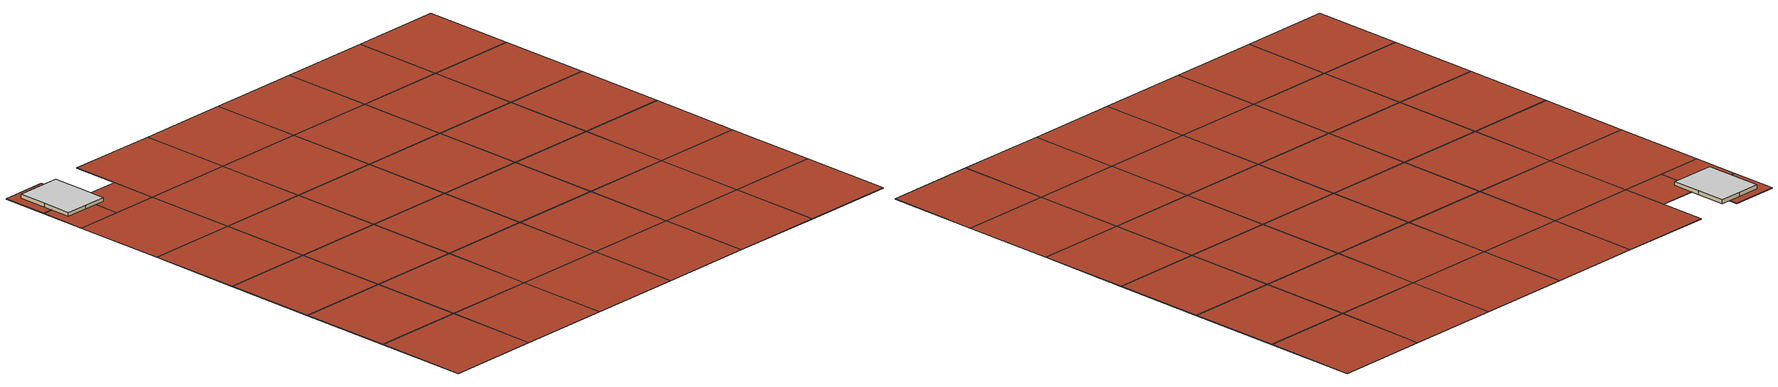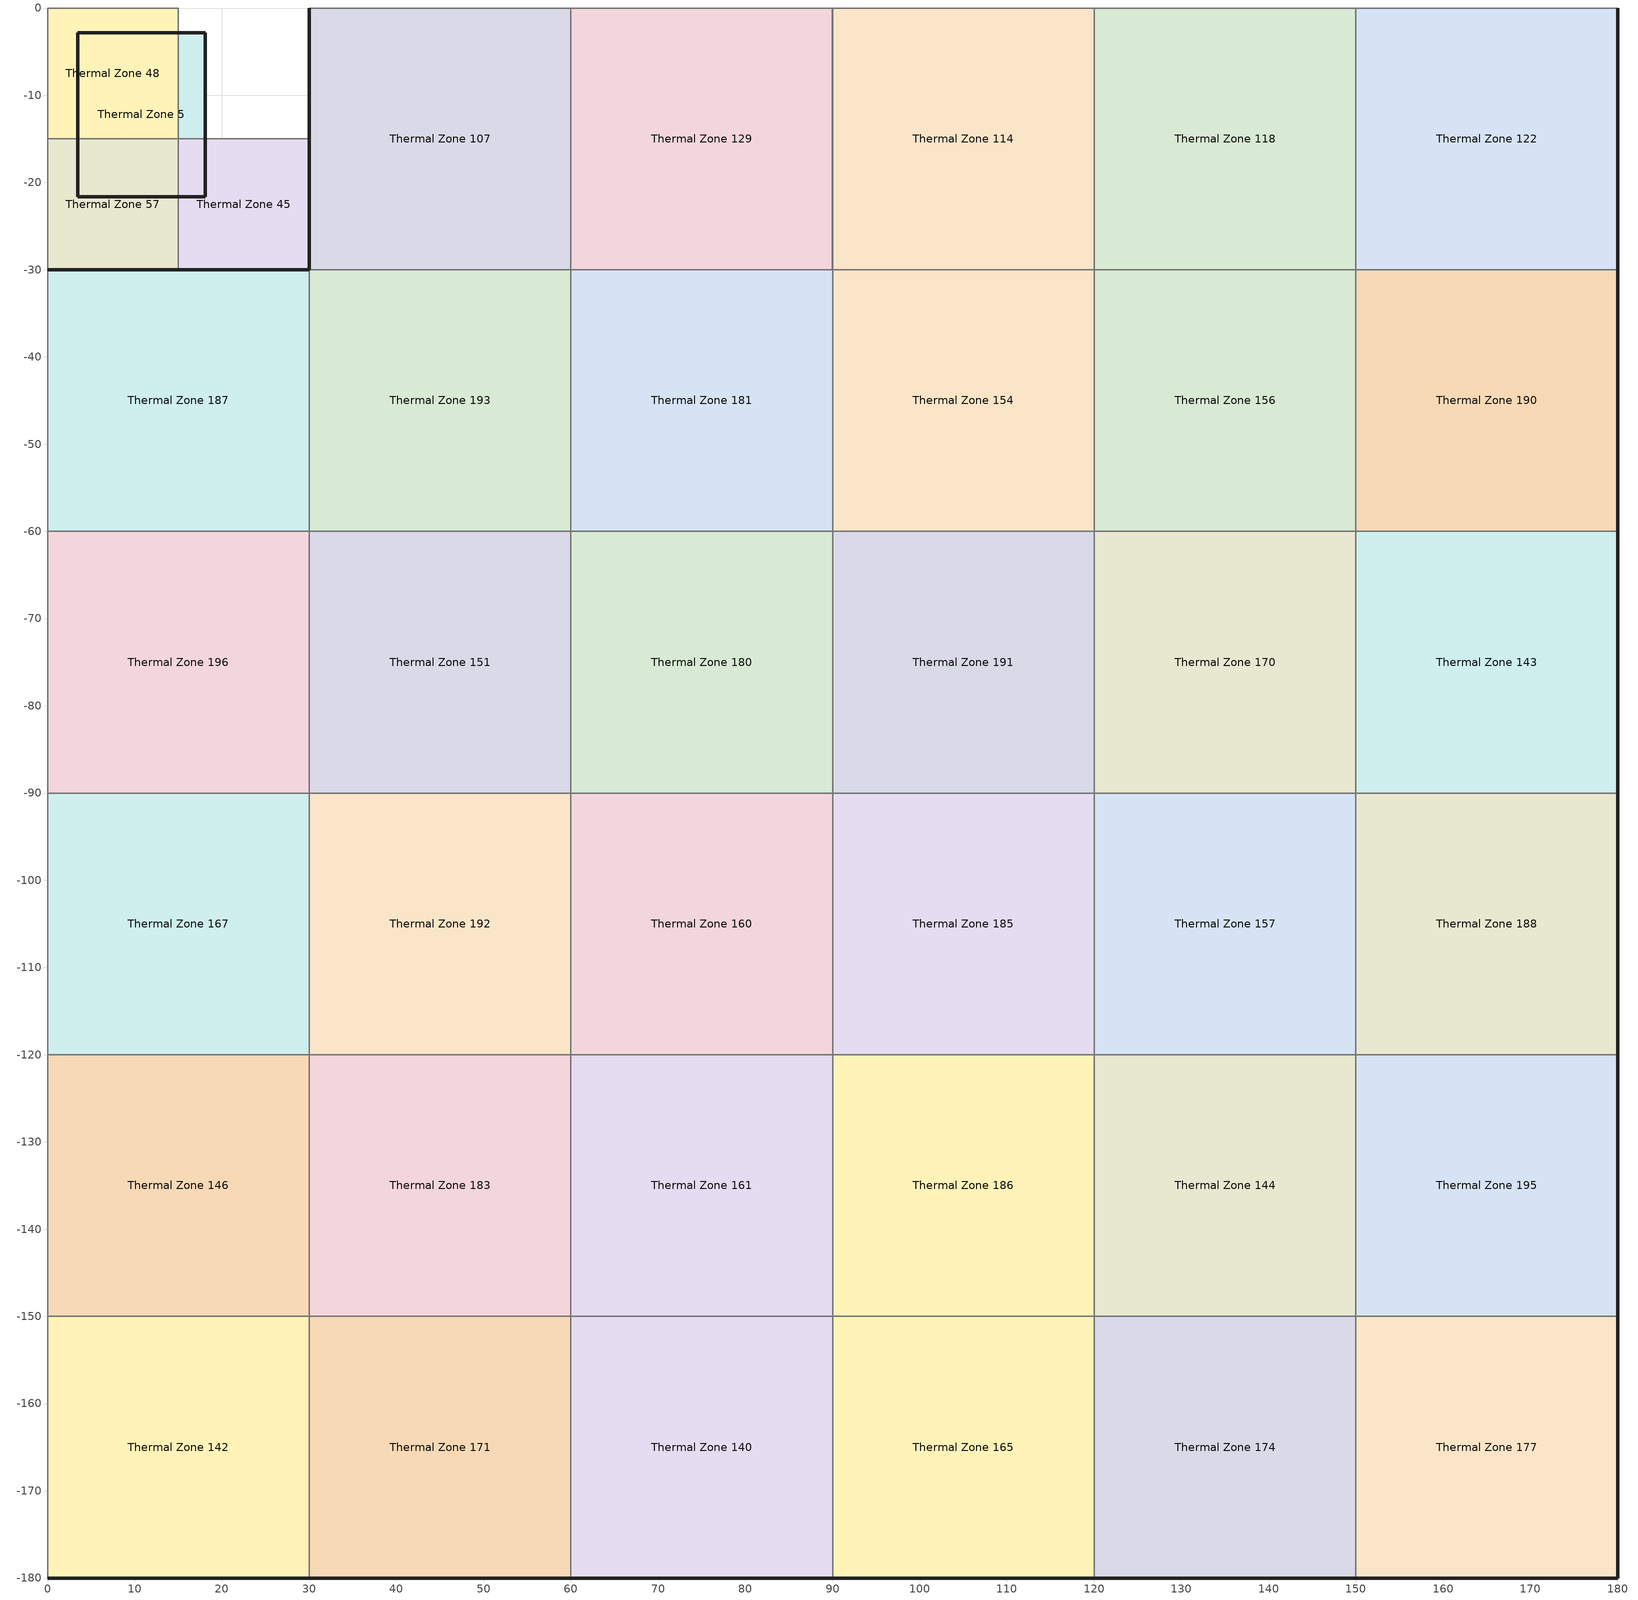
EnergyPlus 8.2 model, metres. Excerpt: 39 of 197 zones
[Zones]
Thermal Zone 107
 floor ground (ASHRAE 90.1-2004 ExtWall Mass ClimateZone 6): 30,0 60,0 60,-30 30,-30 z-0.1
 wall outside (ASHRAE 90.1-2004 ExtWall Mass ClimateZone 6): 30,0 30,-30 z-0.1:0
 wall to Thermal Zone 136 (ASHRAE 90.1-2004 ExtWall Mass ClimateZone 6 Reversed): 60,0 30,0 z-0.1:0
 wall to Thermal Zone 129 (ASHRAE 90.1-2004 ExtWall Mass ClimateZone 6): 60,-30 60,0 z-0.1:0
 wall to Thermal Zone 193 (ASHRAE 90.1-2004 ExtWall Mass ClimateZone 6): 30,-30 60,-30 z-0.1:0
 roof outside (ASHRAE 90.1-2004 ExtWall Mass ClimateZone 6): 30,-30 60,-30 60,0 30,0 z0
Thermal Zone 114
 floor ground (ASHRAE 90.1-2004 ExtWall Mass ClimateZone 6): 90,0 120,0 120,-30 90,-30 z-0.1
 wall to Thermal Zone 106 (ASHRAE 90.1-2004 ExtWall Mass ClimateZone 6 Reversed): 120,0 90,0 z-0.1:0
 wall to Thermal Zone 118 (ASHRAE 90.1-2004 ExtWall Mass ClimateZone 6): 120,-30 120,0 z-0.1:0
 wall to Thermal Zone 154 (ASHRAE 90.1-2004 ExtWall Mass ClimateZone 6 Reversed): 90,-30 120,-30 z-0.1:0
 wall to Thermal Zone 129 (ASHRAE 90.1-2004 ExtWall Mass ClimateZone 6 Reversed): 90,0 90,-30 z-0.1:0
 roof outside (ASHRAE 90.1-2004 ExtWall Mass ClimateZone 6): 90,-30 120,-30 120,0 90,0 z0
Thermal Zone 118
 floor ground (ASHRAE 90.1-2004 ExtWall Mass ClimateZone 6): 120,0 150,0 150,-30 120,-30 z-0.1
 wall to Thermal Zone 121 (ASHRAE 90.1-2004 ExtWall Mass ClimateZone 6 Reversed): 150,0 120,0 z-0.1:0
 wall to Thermal Zone 122 (ASHRAE 90.1-2004 ExtWall Mass ClimateZone 6): 150,-30 150,0 z-0.1:0
 wall to Thermal Zone 156 (ASHRAE 90.1-2004 ExtWall Mass ClimateZone 6 Reversed): 120,-30 150,-30 z-0.1:0
 roof outside (ASHRAE 90.1-2004 ExtWall Mass ClimateZone 6): 120,-30 150,-30 150,0 120,0 z0
Thermal Zone 122
 floor ground (ASHRAE 90.1-2004 ExtWall Mass ClimateZone 6): 150,0 180,0 180,-30 150,-30 z-0.1
 wall outside (ASHRAE 90.1-2004 ExtWall Mass ClimateZone 6): 180,-30 180,0 z-0.1:0
 wall to Thermal Zone 127 (ASHRAE 90.1-2004 ExtWall Mass ClimateZone 6 Reversed): 180,0 150,0 z-0.1:0
 wall to Thermal Zone 190 (ASHRAE 90.1-2004 ExtWall Mass ClimateZone 6 Reversed): 150,-30 180,-30 z-0.1:0
 roof outside (ASHRAE 90.1-2004 ExtWall Mass ClimateZone 6): 150,-30 180,-30 180,0 150,0 z0
Thermal Zone 129
 floor ground (ASHRAE 90.1-2004 ExtWall Mass ClimateZone 6): 60,0 90,0 90,-30 60,-30 z-0.1
 wall to Thermal Zone 116 (ASHRAE 90.1-2004 ExtWall Mass ClimateZone 6 Reversed): 90,0 60,0 z-0.1:0
 wall to Thermal Zone 181 (ASHRAE 90.1-2004 ExtWall Mass ClimateZone 6 Reversed): 60,-30 90,-30 z-0.1:0
 roof outside (ASHRAE 90.1-2004 ExtWall Mass ClimateZone 6): 60,-30 90,-30 90,0 60,0 z0
Thermal Zone 140
 floor ground (ASHRAE 90.1-2004 ExtWall Mass ClimateZone 6): 60,-150 90,-150 90,-180 60,-180 z-0.1
 wall outside (ASHRAE 90.1-2004 ExtWall Mass ClimateZone 6): 60,-180 90,-180 z-0.1:0
 wall to Thermal Zone 161 (ASHRAE 90.1-2004 ExtWall Mass ClimateZone 6 Reversed): 90,-150 60,-150 z-0.1:0
 wall to Thermal Zone 165 (ASHRAE 90.1-2004 ExtWall Mass ClimateZone 6): 90,-180 90,-150 z-0.1:0
 wall to Thermal Zone 171 (ASHRAE 90.1-2004 ExtWall Mass ClimateZone 6 Reversed): 60,-150 60,-180 z-0.1:0
 roof outside (ASHRAE 90.1-2004 ExtWall Mass ClimateZone 6): 60,-180 90,-180 90,-150 60,-150 z0
Thermal Zone 142
 floor ground (ASHRAE 90.1-2004 ExtWall Mass ClimateZone 6): 0,-150 30,-150 30,-180 0,-180 z-0.1
 wall outside (ASHRAE 90.1-2004 ExtWall Mass ClimateZone 6): 0,-180 30,-180 z-0.1:0
 wall to Thermal Zone 146 (ASHRAE 90.1-2004 ExtWall Mass ClimateZone 6 Reversed): 30,-150 0,-150 z-0.1:0
 wall to Thermal Zone 171 (ASHRAE 90.1-2004 ExtWall Mass ClimateZone 6): 30,-180 30,-150 z-0.1:0
 wall to Thermal Zone 166 (ASHRAE 90.1-2004 ExtWall Mass ClimateZone 6 Reversed): 0,-150 0,-180 z-0.1:0
 roof outside (ASHRAE 90.1-2004 ExtWall Mass ClimateZone 6): 0,-180 30,-180 30,-150 0,-150 z0
Thermal Zone 143
 floor ground (ASHRAE 90.1-2004 ExtWall Mass ClimateZone 6): 150,-60 180,-60 180,-90 150,-90 z-0.1
 wall outside (ASHRAE 90.1-2004 ExtWall Mass ClimateZone 6): 180,-90 180,-60 z-0.1:0
 wall to Thermal Zone 190 (ASHRAE 90.1-2004 ExtWall Mass ClimateZone 6 Reversed): 180,-60 150,-60 z-0.1:0
 wall to Thermal Zone 188 (ASHRAE 90.1-2004 ExtWall Mass ClimateZone 6): 150,-90 180,-90 z-0.1:0
 wall to Thermal Zone 170 (ASHRAE 90.1-2004 ExtWall Mass ClimateZone 6 Reversed): 150,-60 150,-90 z-0.1:0
 roof outside (ASHRAE 90.1-2004 ExtWall Mass ClimateZone 6): 150,-90 180,-90 180,-60 150,-60 z0
Thermal Zone 144
 floor ground (ASHRAE 90.1-2004 ExtWall Mass ClimateZone 6): 120,-120 150,-120 150,-150 120,-150 z-0.1
 wall to Thermal Zone 157 (ASHRAE 90.1-2004 ExtWall Mass ClimateZone 6 Reversed): 150,-120 120,-120 z-0.1:0
 wall to Thermal Zone 195 (ASHRAE 90.1-2004 ExtWall Mass ClimateZone 6): 150,-150 150,-120 z-0.1:0
 wall to Thermal Zone 174 (ASHRAE 90.1-2004 ExtWall Mass ClimateZone 6): 120,-150 150,-150 z-0.1:0
 wall to Thermal Zone 186 (ASHRAE 90.1-2004 ExtWall Mass ClimateZone 6 Reversed): 120,-120 120,-150 z-0.1:0
 roof outside (ASHRAE 90.1-2004 ExtWall Mass ClimateZone 6): 120,-150 150,-150 150,-120 120,-120 z0
Thermal Zone 146
 floor ground (ASHRAE 90.1-2004 ExtWall Mass ClimateZone 6): 0,-120 30,-120 30,-150 0,-150 z-0.1
 wall to Thermal Zone 167 (ASHRAE 90.1-2004 ExtWall Mass ClimateZone 6 Reversed): 30,-120 0,-120 z-0.1:0
 wall to Thermal Zone 183 (ASHRAE 90.1-2004 ExtWall Mass ClimateZone 6): 30,-150 30,-120 z-0.1:0
 wall to Thermal Zone 184 (ASHRAE 90.1-2004 ExtWall Mass ClimateZone 6 Reversed): 0,-120 0,-150 z-0.1:0
 roof outside (ASHRAE 90.1-2004 ExtWall Mass ClimateZone 6): 0,-150 30,-150 30,-120 0,-120 z0
Thermal Zone 151
 floor ground (ASHRAE 90.1-2004 ExtWall Mass ClimateZone 6): 30,-60 60,-60 60,-90 30,-90 z-0.1
 wall to Thermal Zone 193 (ASHRAE 90.1-2004 ExtWall Mass ClimateZone 6 Reversed): 60,-60 30,-60 z-0.1:0
 wall to Thermal Zone 180 (ASHRAE 90.1-2004 ExtWall Mass ClimateZone 6): 60,-90 60,-60 z-0.1:0
 wall to Thermal Zone 192 (ASHRAE 90.1-2004 ExtWall Mass ClimateZone 6): 30,-90 60,-90 z-0.1:0
 wall to Thermal Zone 196 (ASHRAE 90.1-2004 ExtWall Mass ClimateZone 6 Reversed): 30,-60 30,-90 z-0.1:0
 roof outside (ASHRAE 90.1-2004 ExtWall Mass ClimateZone 6): 30,-90 60,-90 60,-60 30,-60 z0
Thermal Zone 154
 floor ground (ASHRAE 90.1-2004 ExtWall Mass ClimateZone 6): 90,-30 120,-30 120,-60 90,-60 z-0.1
 wall to Thermal Zone 156 (ASHRAE 90.1-2004 ExtWall Mass ClimateZone 6): 120,-60 120,-30 z-0.1:0
 wall to Thermal Zone 191 (ASHRAE 90.1-2004 ExtWall Mass ClimateZone 6): 90,-60 120,-60 z-0.1:0
 wall to Thermal Zone 181 (ASHRAE 90.1-2004 ExtWall Mass ClimateZone 6 Reversed): 90,-30 90,-60 z-0.1:0
 roof outside (ASHRAE 90.1-2004 ExtWall Mass ClimateZone 6): 90,-60 120,-60 120,-30 90,-30 z0
Thermal Zone 156
 floor ground (ASHRAE 90.1-2004 ExtWall Mass ClimateZone 6): 120,-30 150,-30 150,-60 120,-60 z-0.1
 wall to Thermal Zone 190 (ASHRAE 90.1-2004 ExtWall Mass ClimateZone 6): 150,-60 150,-30 z-0.1:0
 wall to Thermal Zone 170 (ASHRAE 90.1-2004 ExtWall Mass ClimateZone 6): 120,-60 150,-60 z-0.1:0
 roof outside (ASHRAE 90.1-2004 ExtWall Mass ClimateZone 6): 120,-60 150,-60 150,-30 120,-30 z0
Thermal Zone 157
 floor ground (ASHRAE 90.1-2004 ExtWall Mass ClimateZone 6): 120,-90 150,-90 150,-120 120,-120 z-0.1
 wall to Thermal Zone 170 (ASHRAE 90.1-2004 ExtWall Mass ClimateZone 6 Reversed): 150,-90 120,-90 z-0.1:0
 wall to Thermal Zone 188 (ASHRAE 90.1-2004 ExtWall Mass ClimateZone 6): 150,-120 150,-90 z-0.1:0
 wall to Thermal Zone 185 (ASHRAE 90.1-2004 ExtWall Mass ClimateZone 6 Reversed): 120,-90 120,-120 z-0.1:0
 roof outside (ASHRAE 90.1-2004 ExtWall Mass ClimateZone 6): 120,-120 150,-120 150,-90 120,-90 z0
Thermal Zone 160
 floor ground (ASHRAE 90.1-2004 ExtWall Mass ClimateZone 6): 60,-90 90,-90 90,-120 60,-120 z-0.1
 wall to Thermal Zone 180 (ASHRAE 90.1-2004 ExtWall Mass ClimateZone 6 Reversed): 90,-90 60,-90 z-0.1:0
 wall to Thermal Zone 185 (ASHRAE 90.1-2004 ExtWall Mass ClimateZone 6): 90,-120 90,-90 z-0.1:0
 wall to Thermal Zone 161 (ASHRAE 90.1-2004 ExtWall Mass ClimateZone 6): 60,-120 90,-120 z-0.1:0
 wall to Thermal Zone 192 (ASHRAE 90.1-2004 ExtWall Mass ClimateZone 6 Reversed): 60,-90 60,-120 z-0.1:0
 roof outside (ASHRAE 90.1-2004 ExtWall Mass ClimateZone 6): 60,-120 90,-120 90,-90 60,-90 z0
Thermal Zone 161
 floor ground (ASHRAE 90.1-2004 ExtWall Mass ClimateZone 6): 60,-120 90,-120 90,-150 60,-150 z-0.1
 wall to Thermal Zone 186 (ASHRAE 90.1-2004 ExtWall Mass ClimateZone 6): 90,-150 90,-120 z-0.1:0
 wall to Thermal Zone 183 (ASHRAE 90.1-2004 ExtWall Mass ClimateZone 6 Reversed): 60,-120 60,-150 z-0.1:0
 roof outside (ASHRAE 90.1-2004 ExtWall Mass ClimateZone 6): 60,-150 90,-150 90,-120 60,-120 z0
Thermal Zone 165
 floor ground (ASHRAE 90.1-2004 ExtWall Mass ClimateZone 6): 90,-150 120,-150 120,-180 90,-180 z-0.1
 wall outside (ASHRAE 90.1-2004 ExtWall Mass ClimateZone 6): 90,-180 120,-180 z-0.1:0
 wall to Thermal Zone 186 (ASHRAE 90.1-2004 ExtWall Mass ClimateZone 6 Reversed): 120,-150 90,-150 z-0.1:0
 wall to Thermal Zone 174 (ASHRAE 90.1-2004 ExtWall Mass ClimateZone 6): 120,-180 120,-150 z-0.1:0
 roof outside (ASHRAE 90.1-2004 ExtWall Mass ClimateZone 6): 90,-180 120,-180 120,-150 90,-150 z0
Thermal Zone 167
 floor ground (ASHRAE 90.1-2004 ExtWall Mass ClimateZone 6): 0,-90 30,-90 30,-120 0,-120 z-0.1
 wall to Thermal Zone 196 (ASHRAE 90.1-2004 ExtWall Mass ClimateZone 6 Reversed): 30,-90 0,-90 z-0.1:0
 wall to Thermal Zone 192 (ASHRAE 90.1-2004 ExtWall Mass ClimateZone 6): 30,-120 30,-90 z-0.1:0
 wall to Thermal Zone 178 (ASHRAE 90.1-2004 ExtWall Mass ClimateZone 6 Reversed): 0,-90 0,-120 z-0.1:0
 roof outside (ASHRAE 90.1-2004 ExtWall Mass ClimateZone 6): 0,-120 30,-120 30,-90 0,-90 z0
Thermal Zone 170
 floor ground (ASHRAE 90.1-2004 ExtWall Mass ClimateZone 6): 120,-60 150,-60 150,-90 120,-90 z-0.1
 wall to Thermal Zone 191 (ASHRAE 90.1-2004 ExtWall Mass ClimateZone 6 Reversed): 120,-60 120,-90 z-0.1:0
 roof outside (ASHRAE 90.1-2004 ExtWall Mass ClimateZone 6): 120,-90 150,-90 150,-60 120,-60 z0
Thermal Zone 171
 floor ground (ASHRAE 90.1-2004 ExtWall Mass ClimateZone 6): 30,-150 60,-150 60,-180 30,-180 z-0.1
 wall outside (ASHRAE 90.1-2004 ExtWall Mass ClimateZone 6): 30,-180 60,-180 z-0.1:0
 wall to Thermal Zone 183 (ASHRAE 90.1-2004 ExtWall Mass ClimateZone 6 Reversed): 60,-150 30,-150 z-0.1:0
 roof outside (ASHRAE 90.1-2004 ExtWall Mass ClimateZone 6): 30,-180 60,-180 60,-150 30,-150 z0
Thermal Zone 174
 floor ground (ASHRAE 90.1-2004 ExtWall Mass ClimateZone 6): 120,-150 150,-150 150,-180 120,-180 z-0.1
 wall outside (ASHRAE 90.1-2004 ExtWall Mass ClimateZone 6): 120,-180 150,-180 z-0.1:0
 wall to Thermal Zone 177 (ASHRAE 90.1-2004 ExtWall Mass ClimateZone 6): 150,-180 150,-150 z-0.1:0
 roof outside (ASHRAE 90.1-2004 ExtWall Mass ClimateZone 6): 120,-180 150,-180 150,-150 120,-150 z0
Thermal Zone 177
 floor ground (ASHRAE 90.1-2004 ExtWall Mass ClimateZone 6): 150,-150 180,-150 180,-180 150,-180 z-0.1
 wall outside (ASHRAE 90.1-2004 ExtWall Mass ClimateZone 6): 150,-180 180,-180 180,-150 z-0.1:0
 wall to Thermal Zone 195 (ASHRAE 90.1-2004 ExtWall Mass ClimateZone 6 Reversed): 180,-150 150,-150 z-0.1:0
 roof outside (ASHRAE 90.1-2004 ExtWall Mass ClimateZone 6): 150,-180 180,-180 180,-150 150,-150 z0
Thermal Zone 180
 floor ground (ASHRAE 90.1-2004 ExtWall Mass ClimateZone 6): 60,-60 90,-60 90,-90 60,-90 z-0.1
 wall to Thermal Zone 181 (ASHRAE 90.1-2004 ExtWall Mass ClimateZone 6 Reversed): 90,-60 60,-60 z-0.1:0
 wall to Thermal Zone 191 (ASHRAE 90.1-2004 ExtWall Mass ClimateZone 6): 90,-90 90,-60 z-0.1:0
 roof outside (ASHRAE 90.1-2004 ExtWall Mass ClimateZone 6): 60,-90 90,-90 90,-60 60,-60 z0
Thermal Zone 181
 floor ground (ASHRAE 90.1-2004 ExtWall Mass ClimateZone 6): 60,-30 90,-30 90,-60 60,-60 z-0.1
 wall to Thermal Zone 193 (ASHRAE 90.1-2004 ExtWall Mass ClimateZone 6): 60,-30 60,-60 z-0.1:0
 roof outside (ASHRAE 90.1-2004 ExtWall Mass ClimateZone 6): 60,-60 90,-60 90,-30 60,-30 z0
Thermal Zone 183
 floor ground (ASHRAE 90.1-2004 ExtWall Mass ClimateZone 6): 30,-120 60,-120 60,-150 30,-150 z-0.1
 wall to Thermal Zone 192 (ASHRAE 90.1-2004 ExtWall Mass ClimateZone 6 Reversed): 60,-120 30,-120 z-0.1:0
 roof outside (ASHRAE 90.1-2004 ExtWall Mass ClimateZone 6): 30,-150 60,-150 60,-120 30,-120 z0
Thermal Zone 185
 floor ground (ASHRAE 90.1-2004 ExtWall Mass ClimateZone 6): 90,-90 120,-90 120,-120 90,-120 z-0.1
 wall to Thermal Zone 191 (ASHRAE 90.1-2004 ExtWall Mass ClimateZone 6 Reversed): 120,-90 90,-90 z-0.1:0
 wall to Thermal Zone 186 (ASHRAE 90.1-2004 ExtWall Mass ClimateZone 6): 90,-120 120,-120 z-0.1:0
 roof outside (ASHRAE 90.1-2004 ExtWall Mass ClimateZone 6): 90,-120 120,-120 120,-90 90,-90 z0
Thermal Zone 186
 floor ground (ASHRAE 90.1-2004 ExtWall Mass ClimateZone 6): 90,-120 120,-120 120,-150 90,-150 z-0.1
 roof outside (ASHRAE 90.1-2004 ExtWall Mass ClimateZone 6): 90,-150 120,-150 120,-120 90,-120 z0
Thermal Zone 187
 floor ground (ASHRAE 90.1-2004 ExtWall Mass ClimateZone 6): 0,-30 30,-30 30,-60 0,-60 z-0.1
 wall outside (ASHRAE 90.1-2004 ExtWall Mass ClimateZone 6): 30,-30 0,-30 z-0.1:0
 wall to Thermal Zone 193 (ASHRAE 90.1-2004 ExtWall Mass ClimateZone 6 Reversed): 30,-60 30,-30 z-0.1:0
 wall to Thermal Zone 196 (ASHRAE 90.1-2004 ExtWall Mass ClimateZone 6 Reversed): 0,-60 30,-60 z-0.1:0
 wall to Thermal Zone 141 (ASHRAE 90.1-2004 ExtWall Mass ClimateZone 6 Reversed): 0,-30 0,-60 z-0.1:0
 roof outside (ASHRAE 90.1-2004 ExtWall Mass ClimateZone 6): 0,-60 30,-60 30,-30 0,-30 z0
Thermal Zone 188
 floor ground (ASHRAE 90.1-2004 ExtWall Mass ClimateZone 6): 150,-90 180,-90 180,-120 150,-120 z-0.1
 wall outside (ASHRAE 90.1-2004 ExtWall Mass ClimateZone 6): 180,-120 180,-90 z-0.1:0
 wall to Thermal Zone 195 (ASHRAE 90.1-2004 ExtWall Mass ClimateZone 6): 150,-120 180,-120 z-0.1:0
 roof outside (ASHRAE 90.1-2004 ExtWall Mass ClimateZone 6): 150,-120 180,-120 180,-90 150,-90 z0
Thermal Zone 190
 floor ground (ASHRAE 90.1-2004 ExtWall Mass ClimateZone 6): 150,-30 180,-30 180,-60 150,-60 z-0.1
 wall outside (ASHRAE 90.1-2004 ExtWall Mass ClimateZone 6): 180,-60 180,-30 z-0.1:0
 roof outside (ASHRAE 90.1-2004 ExtWall Mass ClimateZone 6): 150,-60 180,-60 180,-30 150,-30 z0
Thermal Zone 191
 floor ground (ASHRAE 90.1-2004 ExtWall Mass ClimateZone 6): 90,-60 120,-60 120,-90 90,-90 z-0.1
 roof outside (ASHRAE 90.1-2004 ExtWall Mass ClimateZone 6): 90,-90 120,-90 120,-60 90,-60 z0
Thermal Zone 192
 floor ground (ASHRAE 90.1-2004 ExtWall Mass ClimateZone 6): 30,-90 60,-90 60,-120 30,-120 z-0.1
 roof outside (ASHRAE 90.1-2004 ExtWall Mass ClimateZone 6): 30,-120 60,-120 60,-90 30,-90 z0
Thermal Zone 193
 floor ground (ASHRAE 90.1-2004 ExtWall Mass ClimateZone 6): 30,-30 60,-30 60,-60 30,-60 z-0.1
 roof outside (ASHRAE 90.1-2004 ExtWall Mass ClimateZone 6): 30,-60 60,-60 60,-30 30,-30 z0
Thermal Zone 195
 floor ground (ASHRAE 90.1-2004 ExtWall Mass ClimateZone 6): 150,-120 180,-120 180,-150 150,-150 z-0.1
 wall outside (ASHRAE 90.1-2004 ExtWall Mass ClimateZone 6): 180,-150 180,-120 z-0.1:0
 roof outside (ASHRAE 90.1-2004 ExtWall Mass ClimateZone 6): 150,-150 180,-150 180,-120 150,-120 z0
Thermal Zone 196
 floor ground (ASHRAE 90.1-2004 ExtWall Mass ClimateZone 6): 0,-60 30,-60 30,-90 0,-90 z-0.1
 wall to Thermal Zone 155 (ASHRAE 90.1-2004 ExtWall Mass ClimateZone 6 Reversed): 0,-60 0,-90 z-0.1:0
 roof outside (ASHRAE 90.1-2004 ExtWall Mass ClimateZone 6): 0,-90 30,-90 30,-60 0,-60 z0
Thermal Zone 45
 floor ground (ASHRAE 90.1-2004 ExtWall Mass ClimateZone 6): 15,-15 30,-15 30,-30 15,-30 z-0.1
 wall outside (ASHRAE 90.1-2004 ExtWall Mass ClimateZone 6): 15,-30 30,-30 30,-15 z-0.1:0
 wall to Thermal Zone 50 (ASHRAE 90.1-2004 ExtWall Mass ClimateZone 6 Reversed): 30,-15 15,-15 z-0.1:0
 wall to Thermal Zone 57 (ASHRAE 90.1-2004 ExtWall Mass ClimateZone 6 Reversed): 15,-15 15,-30 z-0.1:0
 roof outside (ASHRAE 90.1-2004 ExtWall Mass ClimateZone 6): 15,-30 30,-30 30,-15 15,-15 z0
Thermal Zone 48
 floor ground (ASHRAE 90.1-2004 ExtWall Mass ClimateZone 6): 0,0 15,0 15,-15 0,-15 z-0.1
 wall to Thermal Zone 55 (ASHRAE 90.1-2004 ExtWall Mass ClimateZone 6 Reversed): 15,0 0,0 z-0.1:0
 wall to Thermal Zone 50 (ASHRAE 90.1-2004 ExtWall Mass ClimateZone 6): 15,-15 15,0 z-0.1:0
 wall to Thermal Zone 57 (ASHRAE 90.1-2004 ExtWall Mass ClimateZone 6): 0,-15 15,-15 z-0.1:0
 wall to Thermal Zone 44 (ASHRAE 90.1-2004 ExtWall Mass ClimateZone 6 Reversed): 0,0 0,-15 z-0.1:0
 roof outside (ASHRAE 90.1-2004 ExtWall Mass ClimateZone 6): 0,-15 15,-15 15,0 0,0 z0
Thermal Zone 5
 floor ground (ASHRAE 90.1-2004 ExtWall Mass ClimateZone 6): 3.46,-2.81 10.78,-2.81 18.09,-2.81 18.09,-12.22 18.09,-21.63 10.78,-21.63 3.46,-21.63 3.46,-12.22 z0
 wall outside (ASHRAE 90.1-2004 ExtWall Mass ClimateZone 6): 10.78,-2.81 3.46,-2.81 3.46,-12.22 3.46,-21.63 10.78,-21.63 18.09,-21.63 18.09,-12.22 18.09,-2.81 10.78,-2.81 z0:1.19
 ceiling to Thermal Zone 8 (ASHRAE 90.1-2004 ExtWall Mass ClimateZone 6): 3.46,-12.22 3.46,-21.63 10.78,-21.63 18.09,-21.63 18.09,-12.22 18.09,-2.81 10.78,-2.81 3.46,-2.81 z1.19
Thermal Zone 57
 floor ground (ASHRAE 90.1-2004 ExtWall Mass ClimateZone 6): 0,-15 15,-15 15,-30 0,-30 z-0.1
 wall outside (ASHRAE 90.1-2004 ExtWall Mass ClimateZone 6): 0,-30 15,-30 z-0.1:0
 wall to Thermal Zone 43 (ASHRAE 90.1-2004 ExtWall Mass ClimateZone 6 Reversed): 0,-15 0,-30 z-0.1:0
 roof outside (ASHRAE 90.1-2004 ExtWall Mass ClimateZone 6): 0,-30 15,-30 15,-15 0,-15 z0
[Building]
Building 1: North Axis {deg}=0; Solar Distribution=FullExteriorWithReflections
[Material] Thermal Absorptance=0.9
Name | Roughness | Thickness {m} | Conductivity {W/m-K} | Density {kg/m3} | Specific Heat {J/kg-K} | Solar Absorptance | Visible Absorptance
1/2IN Gypsum | Smooth | 0.0127 | 0.16 | 784.9 | 830 | 0.4 | 0.4
1IN Stucco | Smooth | 0.0253 | 0.6918 | 1858 | 837 | 0.92 | 0.92
8IN CONCRETE HW RefBldg | Rough | 0.2032 | 1.311 | 2240 | 836.8 | 0.7 | 0.7
Mass NonRes Wall Insulation-1.69 | MediumRough | 0.0623673 | 0.049 | 265 | 836.8 | 0.7 | 0.7
[Construction]
ASHRAE 90.1-2004 ExtWall Mass ClimateZone 6: 1IN Stucco, 8IN CONCRETE HW RefBldg, Mass NonRes Wall Insulation-1.69, 1/2IN Gypsum
ASHRAE 90.1-2004 ExtWall Mass ClimateZone 6 Reversed: 1/2IN Gypsum, Mass NonRes Wall Insulation-1.69, 8IN CONCRETE HW RefBldg, 1IN Stucco
[Zone]
Thermal Zone 107; Thermal Zone 114; Thermal Zone 118; Thermal Zone 122; Thermal Zone 129; Thermal Zone 140; Thermal Zone 142; Thermal Zone 143; Thermal Zone 144; Thermal Zone 146; Thermal Zone 151; Thermal Zone 154; Thermal Zone 156; Thermal Zone 157; Thermal Zone 160; Thermal Zone 161; Thermal Zone 165; Thermal Zone 167; Thermal Zone 170; Thermal Zone 171; Thermal Zone 174; Thermal Zone 177; Thermal Zone 180; Thermal Zone 181; Thermal Zone 183; Thermal Zone 185; Thermal Zone 186; Thermal Zone 187; Thermal Zone 188; Thermal Zone 190; Thermal Zone 191; Thermal Zone 192; Thermal Zone 193; Thermal Zone 195; Thermal Zone 196; Thermal Zone 45; Thermal Zone 48; Thermal Zone 5; Thermal Zone 57
